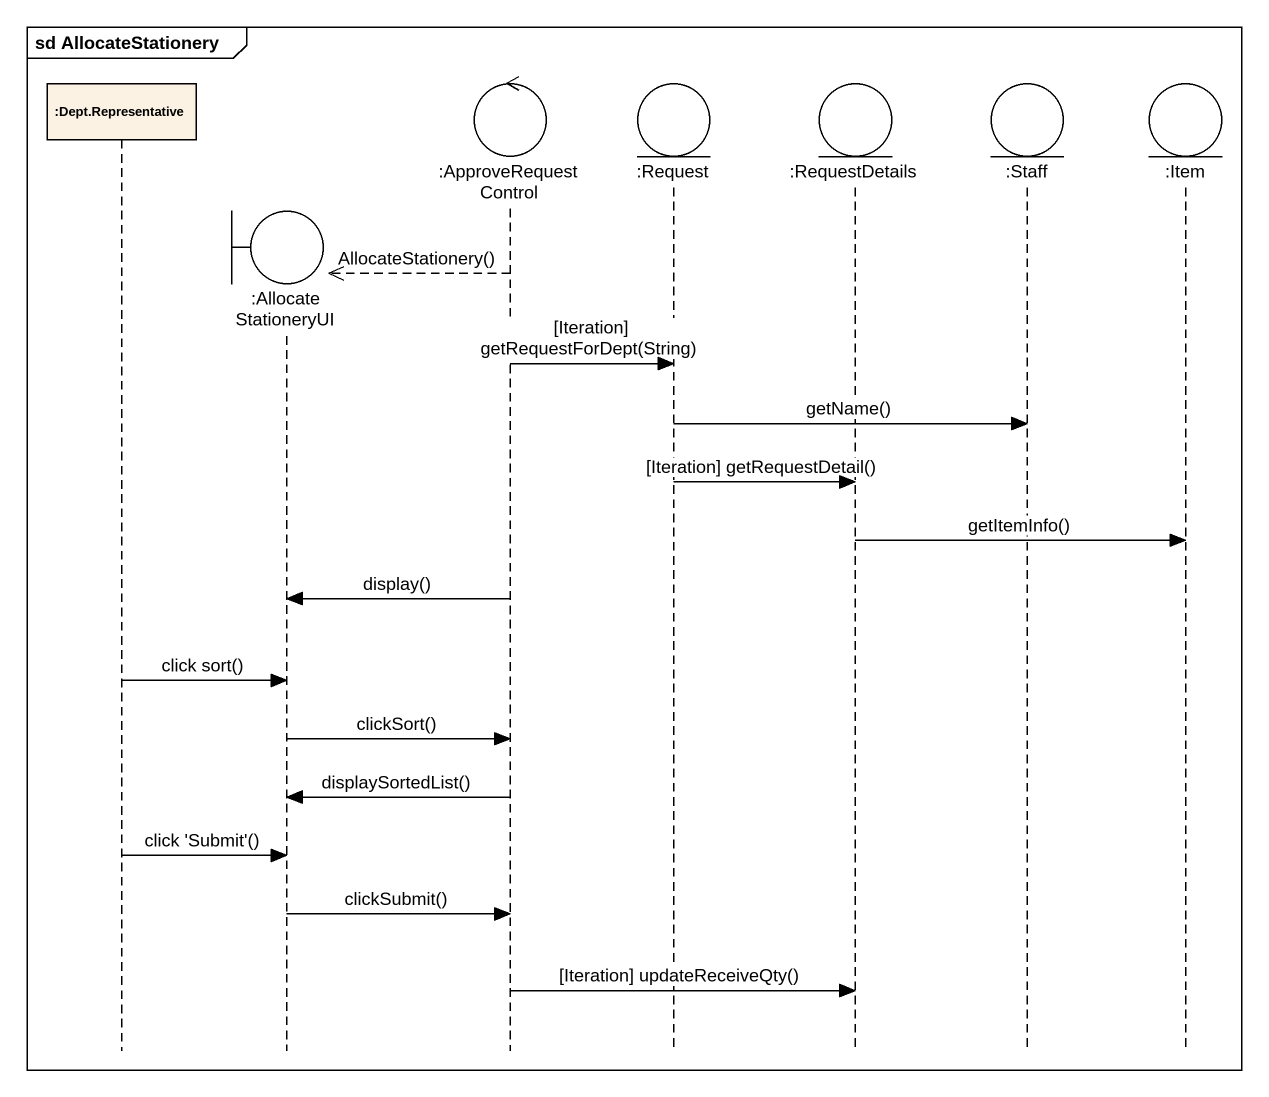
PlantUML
@startuml
mainframe sd AllocateStationery
hide footbox
participant ":Dept.Representative" as Dept_Representative
boundary ":AllocateStationeryUI" as AllocateStationeryUI
control ":ApproveRequestControl" as ApproveRequestControl
entity ":Request" as Request
entity ":RequestDetails" as RequestDetails
entity ":Staff" as Staff
entity ":Item" as Item

ApproveRequestControl -->> AllocateStationeryUI ** : AllocateStationery()
ApproveRequestControl -> Request : [Iteration] getRequestForDept(String)
Request -> Staff : getName()
Request -> RequestDetails : [Iteration] getRequestDetail()
RequestDetails -> Item : getItemInfo()
ApproveRequestControl -> AllocateStationeryUI : display()
Dept_Representative -> AllocateStationeryUI : click sort()
AllocateStationeryUI -> ApproveRequestControl : clickSort()
ApproveRequestControl -> AllocateStationeryUI : displaySortedList()
Dept_Representative -> AllocateStationeryUI : click 'Submit'()
AllocateStationeryUI -> ApproveRequestControl : clickSubmit()
ApproveRequestControl -> RequestDetails : [Iteration] updateReceiveQty()
@enduml
